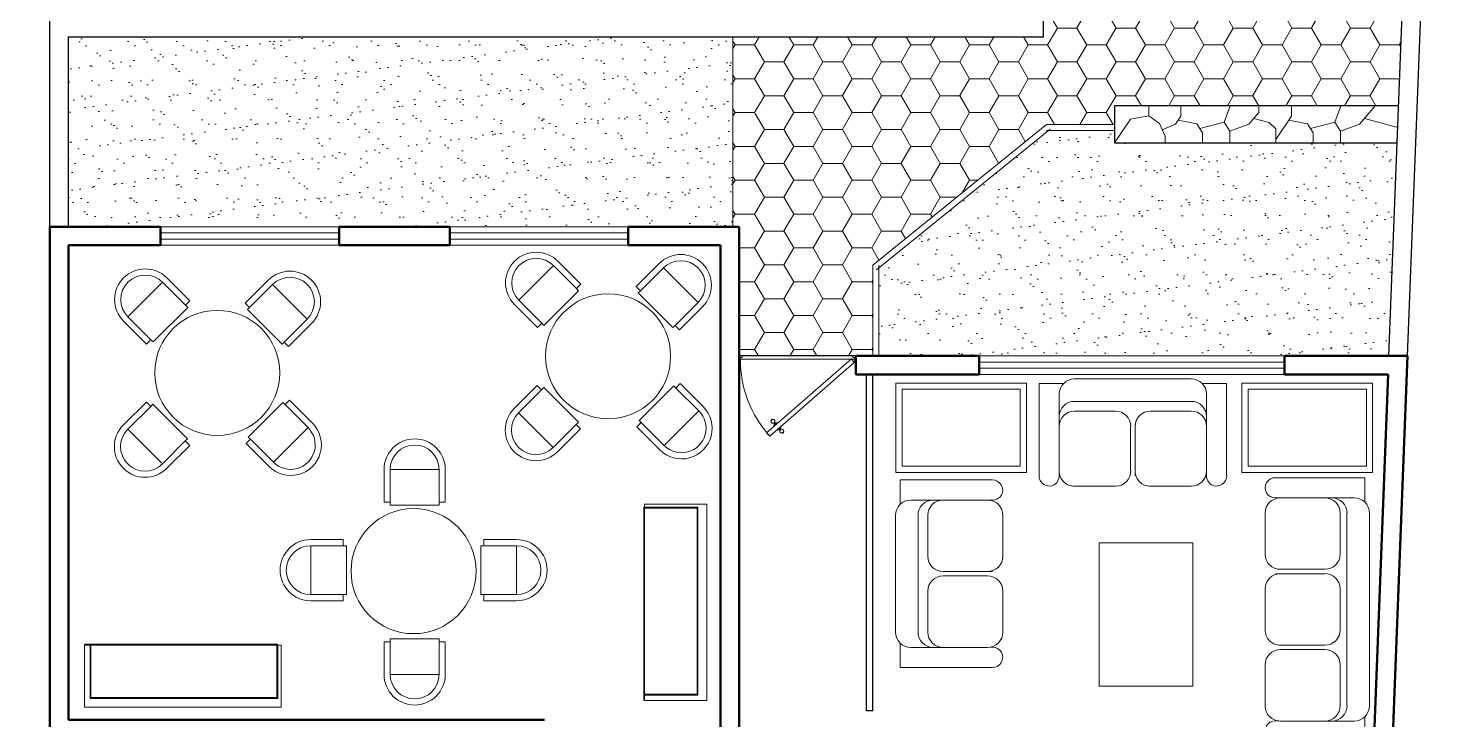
# Model space of a CAD drawing. Header units: millimetres. Extents: x 230.7 to 280.7, y 97.4 to 148.3.
# Drawn here: x 234.91 to 246.4, y 134.56 to 140.18 of the extents above; entities that cross this region are included whole.
import ezdxf

# ---------------------------------------------------------------- set-up
doc = ezdxf.new("R2010")
doc.units = ezdxf.units.MM
doc.header["$MEASUREMENT"] = 0
doc.linetypes.add('ACAD_ISO04W100', pattern=[30, 24, -3, 0, -3])
for name, color, linetype, lineweight in [('ACABADOS', 46, 'Continuous', 9), ('CANCELERIA', 5, 'Continuous', 15), ('FOLLAJE Y MUEBLES', 3, 'Continuous', 9), ('MURESTES', 5, 'Continuous', 30), ('MUROS', 1, 'Continuous', 50)]:
    doc.layers.add(name, color=color, linetype=linetype, lineweight=lineweight)
pattern_1 = [(37.5, (-1.99694, 44.49286), (-0.00800016, 0.24470662), [0, -0.19304, 0, -0.2159, 0, -0.206375]), (7.5, (-1.99694, 44.49286), (0.22476164, 0.35841255), [0, -0.10414, 0, -0.17399, 0, -0.066675]), (327.5, (-2.15315, 44.49286), (0.39549619, 0.0007186), [0, -0.0635, 0, -0.2286, 0, -0.29845]), (317.5, (-2.15315, 44.49286), (0.38177823, 0.11146466), [0, -0.03175, 0, -0.14986, 0, -0.17145])]

# ---------------------------------------------------------------- blocks, each defined once
blk = doc.blocks.new('A$C7E211A2A')
for p, q in [((-1.653, 2.116), (-1.456, 2.116)), ((-1.653, 1.391), (-1.653, 2.116)), ((-1.365, 2.152), (0.199, 2.152)), ((0.487, 2.116), (0.29, 2.116)), ((0.487, 1.391), (0.487, 2.116)), ((-1.49, 2.028), (-1.49, 1.845)), ((-1.365, 1.969), (0.199, 1.969)), ((0.324, 2.028), (0.324, 1.845)), ((-1.49, 1.79), (-1.49, 1.845)), ((-1.365, 1.914), (-1.034, 1.914)), ((-0.749, 1.914), (-0.417, 1.914)), ((0.199, 1.914), (-0.132, 1.914)), ((0.324, 1.79), (0.324, 1.845)), ((-1.49, 1.79), (-1.49, 1.429)), ((-0.909, 1.429), (-0.909, 1.79)), ((-0.873, 1.79), (-0.873, 1.429)), ((-0.293, 1.429), (-0.293, 1.79)), ((-0.257, 1.429), (-0.257, 1.79)), ((0.324, 1.79), (0.324, 1.429)), ((-1.489, 1.388), (-1.49, 1.429)), ((-0.873, 1.388), (-0.873, 1.429)), ((0.323, 1.388), (0.324, 1.429)), ((-1.365, 1.304), (-1.034, 1.304)), ((-0.749, 1.304), (-0.417, 1.304)), ((0.199, 1.304), (-0.132, 1.304))]:
    blk.add_line(p, q)
for centre, radius, start, end in [((-1.365, 2.028), 0.125, 90, 180), ((0.199, 2.028), 0.125, 0, 90), ((-1.365, 1.845), 0.125, 90, 180), ((0.199, 1.845), 0.125, 0, 90), ((-1.365, 1.79), 0.125, 90, 180), ((-1.034, 1.79), 0.125, 0, 90), ((-0.749, 1.79), 0.125, 90, 180), ((-0.417, 1.79), 0.125, 0, 90), ((-0.132, 1.79), 0.125, 90, 180), ((0.199, 1.79), 0.125, 0, 90), ((-1.571, 1.387), 0.0822, 177.3913, 0.672), ((-1.365, 1.429), 0.125, 180, 270), ((-1.034, 1.429), 0.125, 270, 0), ((-0.749, 1.429), 0.125, 180, 270), ((-0.417, 1.429), 0.125, 270, 0), ((-0.132, 1.429), 0.125, 180, 270), ((0.199, 1.429), 0.125, 270, 0), ((0.405, 1.387), 0.0822, 179.328, 2.6087)]:
    blk.add_arc(centre, radius, start, end)
blk = doc.blocks.new('A$C51DE7651')
for p, q in [((-5.679, 2.642), (-5.679, 2.445)), ((-4.93, 2.642), (-5.679, 2.642)), ((-5.591, 2.479), (-5.408, 2.479)), ((-5.329, 2.479), (-5.408, 2.479)), ((-4.968, 2.479), (-5.329, 2.479)), ((-4.928, 2.478), (-4.968, 2.479)), ((-5.716, 1.406), (-5.716, 2.354)), ((-5.533, 1.406), (-5.533, 2.354)), ((-5.454, 2.023), (-5.454, 2.354)), ((-4.844, 2.023), (-4.844, 2.354)), ((-5.329, 1.898), (-4.968, 1.898)), ((-4.968, 1.862), (-5.329, 1.862)), ((-4.928, 1.899), (-4.968, 1.898)), ((-5.454, 1.406), (-5.454, 1.738)), ((-4.844, 1.406), (-4.844, 1.738)), ((-5.679, 1.118), (-5.679, 1.315)), ((-5.591, 1.281), (-5.408, 1.281)), ((-5.329, 1.281), (-5.408, 1.281)), ((-5.329, 1.281), (-4.968, 1.281)), ((-4.928, 1.282), (-4.968, 1.281)), ((-4.93, 1.118), (-5.679, 1.118))]:
    blk.add_line(p, q)
for centre, radius, start, end in [((-4.927, 2.56), 0.0822, 269.328, 92.6087), ((-5.591, 2.354), 0.125, 90, 180), ((-5.408, 2.354), 0.125, 90, 180), ((-5.329, 2.354), 0.125, 90, 180), ((-4.968, 2.354), 0.125, 0, 90), ((-5.329, 2.023), 0.125, 180, 270), ((-4.968, 2.023), 0.125, 270, 0), ((-5.329, 1.738), 0.125, 90, 180), ((-4.968, 1.738), 0.125, 0, 90), ((-5.591, 1.406), 0.125, 180, 270), ((-5.408, 1.406), 0.125, 180, 270), ((-5.329, 1.406), 0.125, 180, 270), ((-4.968, 1.406), 0.125, 270, 0), ((-4.927, 1.2), 0.0822, 267.3913, 90.672)]:
    blk.add_arc(centre, radius, start, end)
blk = doc.blocks.new('A$C3A7070B5')
at = {"linetype": 'ACAD_ISO04W100'}
for p, q in [((-0.615, -1.57), (-0.11, -1.57)), ((-0.615, -3.167), (-0.615, -1.57)), ((-0.11, -1.57), (-0.11, -3.167)), ((-0.103, -1.57), (-0.103, -3.141)), ((-0.103, -1.57), (-0.103, -3.141)), ((-0.11, -1.615), (-0.544, -1.615)), ((-0.544, -3.141), (-0.544, -1.615)), ((-0.537, -1.622), (-0.11, -1.622)), ((-0.537, -3.134), (-0.537, -1.622)), ((-0.11, -1.622), (-0.11, -3.134)), ((-0.11, -3.167), (-0.615, -3.167)), ((-0.11, -3.141), (-0.544, -3.141)), ((-0.11, -3.134), (-0.537, -3.134))]:
    blk.add_line(p, q, dxfattribs=at)
blk = doc.blocks.new('A$C68B176AB')
for p, q in [((0.847, 1.92), (0.847, 1.656)), ((0.897, 1.92), (1.295, 1.92)), ((0.897, 1.656), (0.897, 1.92)), ((1.295, 1.656), (1.295, 1.92)), ((1.345, 1.92), (1.345, 1.656)), ((0.847, 1.656), (0.897, 1.656)), ((0.847, 1.656), (0.897, 1.656)), ((0.897, 1.631), (0.897, 1.656)), ((0.897, 1.631), (0.897, 1.656)), ((1.295, 1.631), (0.897, 1.631)), ((1.295, 1.656), (1.295, 1.631)), ((1.345, 1.656), (1.295, 1.656)), ((0.249, 1.325), (0.513, 1.325)), ((0.249, 1.275), (0.249, 0.877)), ((0.513, 1.275), (0.249, 1.275)), ((0.513, 1.325), (0.513, 1.275)), ((0.513, 1.325), (0.513, 1.275)), ((0.538, 1.275), (0.513, 1.275)), ((0.538, 1.275), (0.513, 1.275)), ((0.538, 0.877), (0.538, 1.275)), ((1.625, 0.877), (1.625, 1.275)), ((1.625, 1.275), (1.65, 1.275)), ((1.625, 1.275), (1.65, 1.275)), ((1.914, 1.325), (1.65, 1.325)), ((1.65, 1.325), (1.65, 1.275)), ((1.65, 1.325), (1.65, 1.275)), ((1.65, 1.275), (1.914, 1.275)), ((1.914, 1.275), (1.914, 0.877)), ((0.513, 0.877), (0.249, 0.877)), ((0.249, 0.827), (0.513, 0.827)), ((0.513, 0.877), (0.538, 0.877)), ((0.513, 0.827), (0.513, 0.877)), ((1.65, 0.877), (1.625, 0.877)), ((1.65, 0.827), (1.65, 0.877)), ((1.65, 0.877), (1.914, 0.877)), ((1.914, 0.827), (1.65, 0.827)), ((0.847, 0.513), (0.897, 0.513)), ((0.847, 0.513), (0.897, 0.513)), ((0.847, 0.249), (0.847, 0.513)), ((1.295, 0.538), (0.897, 0.538)), ((0.897, 0.538), (0.897, 0.513)), ((0.897, 0.538), (0.897, 0.513)), ((0.897, 0.513), (0.897, 0.249)), ((1.295, 0.513), (1.295, 0.538)), ((1.345, 0.513), (1.295, 0.513)), ((1.295, 0.513), (1.295, 0.249)), ((1.345, 0.249), (1.345, 0.513)), ((0.897, 0.249), (1.295, 0.249))]:
    blk.add_line(p, q)
blk.add_circle((1.088, 1.085), 0.508)
for centre, radius, start, end in [((1.096, 1.92), 0.249, 0, 180), ((1.096, 1.92), 0.199, 0, 180), ((0.249, 1.076), 0.249, 90, 270), ((0.249, 1.076), 0.199, 90, 270), ((1.914, 1.076), 0.249, 270, 90), ((1.914, 1.076), 0.199, 270, 90), ((1.096, 0.249), 0.249, 180, 0), ((1.096, 0.249), 0.199, 180, 0)]:
    blk.add_arc(centre, radius, start, end)
blk = doc.blocks.new('A$C2C597488')
at = {"lineweight": -2, "ltscale": 0.1}
for p, q in [((0.014, 0.053), (0.701, 0.653)), ((0.037, 0.023), (0.726, 0.624)), ((0.586, 0.613), (0.603, 0.628)), ((0.595, 0.627), (0.588, 0.621)), ((0.611, 0.572), (0.607, 0.576)), ((0.608, 0.576), (0.637, 0.603)), ((0.608, 0.576), (0.611, 0.572)), ((0.637, 0.603), (0.641, 0.599)), ((0.641, 0.599), (0.637, 0.603)), ((0.7, 0.652), (0.726, 0.624)), ((0.637, 0.544), (0.64, 0.54)), ((0.64, 0.54), (0.67, 0.567)), ((0.666, 0.57), (0.67, 0.567)), ((0.675, 0.514), (0.691, 0.53)), ((0.69, 0.522), (0.682, 0.515)), ((0.01, 0.05), (0, 0.05)), ((0.01, 0.05), (0.01, 0.012)), ((0.94, 0.025), (0.01, 0.025)), ((0.01, 0.012), (0.025, 0.012)), ((0.014, 0.053), (0.037, 0.023)), ((0.025, 0.012), (0.025, 0)), ((0.94, 0.012), (0.925, 0.012)), ((0.925, 0.012), (0.925, 0)), ((0.94, 0.05), (0.95, 0.05)), ((0.94, 0.05), (0.94, 0.012)), ((0.025, 0), (0, 0)), ((0.925, 0), (0.95, 0))]:
    blk.add_line(p, q, dxfattribs=at)
at = {"lineweight": -2}
for p, q in [((0.591, 0.617), (0.588, 0.621)), ((0.598, 0.624), (0.595, 0.627)), ((0.619, 0.586), (0.609, 0.597)), ((0.626, 0.593), (0.616, 0.603)), ((0.651, 0.55), (0.661, 0.539)), ((0.659, 0.557), (0.668, 0.546)), ((0.679, 0.519), (0.682, 0.515)), ((0.687, 0.525), (0.69, 0.522))]:
    blk.add_line(p, q, dxfattribs=at)
at = {"lineweight": -2, "ltscale": 0.1}
for centre, radius, start, end in [((0.602, 0.612), 0.0165, 175.2364, 88.7166), ((0.01, 0.031), 0.929, 359.6363, 42.0336), ((0.675, 0.531), 0.0165, 355.1974, 268.6776)]:
    blk.add_arc(centre, radius, start, end, dxfattribs=at)

msp = doc.modelspace()

# ---------------------------------------------------------------- hatches: boundary and pattern name
at = {"layer": 'ACABADOS'}
h = msp.add_hatch(dxfattribs=at)
h.set_pattern_fill('HONEY', color=256, scale=0.05, angle=360, style=0)
h.set_pattern_definition([(360, (-1.99694, 44.49286), (0.238125, 0.1374815), [0.15875, -0.3175]), (120, (-1.99694, 44.49286), (-0.23812497, 0.13748155), [0.15875, -0.3175]), (60, (-1.99694, 44.49286), (3e-08, 0.27496305), [-0.3175, 0.15875])])
h.paths.add_polyline_path([(246.247, 144.777), (244.784, 145.052), (243.16, 145.145), (243.16, 140.109), (240.635, 140.109), (240.635, 138.565), (240.685, 138.565), (240.685, 137.515), (241.635, 137.515), (241.771, 137.515), (241.771, 138.253), (243.182, 139.397), (243.736, 139.397), (243.736, 139.547), (246.045, 139.547)])
edge = h.paths.add_edge_path(flags=16)
edge.add_spline(control_points=[(244.769, 140.247), (244.715, 140.247), (244.554, 140.263), (244.333, 140.273), (244.166, 140.368), (244.074, 140.436), (244.02, 140.521), (243.976, 140.617), (243.948, 140.73), (243.928, 140.808), (243.927, 140.852)], knot_values=[0, 0, 0, 0, 0.16039, 0.479033, 0.632967, 0.722015, 0.817474, 0.927562, 1.03733, 1.167094, 1.167094, 1.167094, 1.167094], degree=3, periodic=0)
edge.add_spline(control_points=[(243.927, 140.852), (243.919, 140.889), (243.914, 141.036), (243.911, 141.286), (243.913, 141.592), (243.91, 141.789), (243.909, 141.881)], knot_values=[0, 0, 0, 0, 0.114897, 0.437061, 0.754269, 1.029686, 1.029686, 1.029686, 1.029686], degree=3, periodic=0)
edge.add_spline(control_points=[(243.909, 141.881), (243.897, 141.896), (243.89, 141.93), (243.905, 141.955), (243.91, 141.961)], knot_values=[0, 0, 0, 0, 0.059763, 0.084627, 0.084627, 0.084627, 0.084627], degree=3, periodic=0)
edge.add_line((243.91, 141.961), (243.903, 144.064))
edge.add_spline(control_points=[(243.903, 144.064), (243.913, 144.08), (243.925, 144.13), (243.948, 144.22), (243.962, 144.332), (243.98, 144.441), (243.998, 144.528), (244.045, 144.591), (244.102, 144.637), (244.194, 144.675), (244.306, 144.705), (244.409, 144.723), (244.468, 144.726), (244.481, 144.726)], knot_values=[0, 0, 0, 0, 0.056668, 0.14946, 0.28161, 0.392935, 0.481686, 0.542967, 0.622845, 0.69797, 0.833643, 0.965665, 1.00577, 1.00577, 1.00577, 1.00577], degree=3, periodic=0)
edge.add_spline(control_points=[(244.481, 144.726), (244.577, 144.738), (244.673, 144.735), (244.769, 144.735)], knot_values=[0, 0, 0, 0, 0.283488, 0.283488, 0.283488, 0.283488], degree=3, periodic=0)
edge.add_spline(control_points=[(244.769, 144.735), (244.865, 144.735), (244.962, 144.738), (245.058, 144.726)], knot_values=[0, 0, 0, 0, 0.283488, 0.283488, 0.283488, 0.283488], degree=3, periodic=0)
edge.add_spline(control_points=[(245.058, 144.726), (245.071, 144.726), (245.129, 144.723), (245.233, 144.705), (245.345, 144.675), (245.436, 144.637), (245.494, 144.591), (245.54, 144.528), (245.559, 144.441), (245.576, 144.332), (245.591, 144.22), (245.614, 144.13), (245.626, 144.08), (245.636, 144.064)], knot_values=[0, 0, 0, 0, 0.040105, 0.172128, 0.3078, 0.382926, 0.462803, 0.524084, 0.612835, 0.72416, 0.85631, 0.949102, 1.00577, 1.00577, 1.00577, 1.00577], degree=3, periodic=0)
edge.add_line((245.636, 144.064), (245.629, 141.961))
edge.add_spline(control_points=[(245.629, 141.961), (245.634, 141.955), (245.649, 141.93), (245.642, 141.896), (245.63, 141.881)], knot_values=[0, 0, 0, 0, 0.024864, 0.084627, 0.084627, 0.084627, 0.084627], degree=3, periodic=0)
edge.add_spline(control_points=[(245.63, 141.881), (245.629, 141.789), (245.626, 141.592), (245.628, 141.286), (245.625, 141.036), (245.619, 140.889), (245.612, 140.852)], knot_values=[0, 0, 0, 0, 0.275417, 0.592625, 0.914788, 1.029686, 1.029686, 1.029686, 1.029686], degree=3, periodic=0)
edge.add_spline(control_points=[(245.612, 140.852), (245.611, 140.808), (245.591, 140.73), (245.562, 140.617), (245.519, 140.521), (245.465, 140.436), (245.372, 140.368), (245.206, 140.273), (244.985, 140.263), (244.824, 140.247), (244.769, 140.247)], knot_values=[0, 0, 0, 0, 0.129764, 0.239532, 0.34962, 0.445079, 0.534127, 0.688061, 1.006704, 1.167094, 1.167094, 1.167094, 1.167094], degree=3, periodic=0)
at = {"layer": 'FOLLAJE Y MUEBLES'}
h = msp.add_hatch(dxfattribs=at)
h.set_pattern_fill('AR-SAND', color=256, scale=0.005, angle=360, style=0)
h.set_pattern_definition(pattern_1)
h.paths.add_polyline_path([(235.235, 140.109), (235.235, 138.565), (235.985, 138.565), (237.435, 138.565), (238.335, 138.565), (239.785, 138.565), (240.635, 138.565), (240.635, 140.109)])
h = msp.add_hatch(dxfattribs=at)
h.set_pattern_fill('AR-SAND', color=256, scale=0.005, angle=360, style=0)
h.set_pattern_definition(pattern_1)
h.paths.add_polyline_path([(245.116, 137.515), (245.966, 137.515), (246.033, 139.247), (243.736, 139.247), (243.736, 139.347), (243.2, 139.347), (241.821, 138.229), (241.821, 137.515), (242.635, 137.515)])

# ---------------------------------------------------------------- linework, layer by layer
msp.add_line((241.635, 137.515), (240.685, 137.515))
at = {"layer": 'ACABADOS'}
for p, q in [((244.015, 139.466), (244.015, 139.547)), ((244.276, 139.463), (244.276, 139.547)), ((244.628, 139.415), (244.675, 139.547)), ((244.908, 139.493), (244.908, 139.547)), ((245.175, 139.463), (245.175, 139.547)), ((245.527, 139.415), (245.574, 139.547)), ((245.726, 139.398), (245.854, 139.547)), ((243.736, 139.247), (243.866, 139.439)), ((243.866, 139.439), (244.015, 139.466)), ((244.015, 139.466), (244.101, 139.405)), ((244.232, 139.398), (244.276, 139.463)), ((244.254, 139.43), (244.405, 139.402)), ((244.428, 139.364), (244.628, 139.415)), ((244.628, 139.415), (244.672, 139.341)), ((244.827, 139.398), (244.908, 139.493)), ((244.868, 139.446), (244.993, 139.412)), ((244.993, 139.412), (245.047, 139.361)), ((245.047, 139.275), (245.175, 139.463)), ((245.153, 139.43), (245.304, 139.402)), ((245.327, 139.364), (245.527, 139.415)), ((245.527, 139.415), (245.571, 139.341)), ((245.767, 139.446), (246.038, 139.372)), ((244.101, 139.405), (244.148, 139.3)), ((244.124, 139.353), (244.232, 139.398)), ((244.148, 139.3), (244.148, 139.247)), ((244.405, 139.402), (244.452, 139.327)), ((244.452, 139.327), (244.452, 139.247)), ((244.672, 139.341), (244.827, 139.398)), ((244.672, 139.341), (244.672, 139.247)), ((245.047, 139.361), (245.047, 139.247)), ((245.304, 139.402), (245.351, 139.327)), ((245.351, 139.327), (245.351, 139.247)), ((245.571, 139.341), (245.726, 139.398)), ((245.571, 139.341), (245.571, 139.247))]:
    msp.add_line(p, q, dxfattribs=at)
at = {"layer": 'CANCELERIA'}
for p, q in [((237.435, 138.565), (235.985, 138.565)), ((237.435, 138.515), (235.985, 138.515)), ((238.335, 138.565), (239.785, 138.565)), ((238.335, 138.515), (239.785, 138.515)), ((237.435, 138.465), (235.985, 138.465)), ((237.435, 138.415), (235.985, 138.415)), ((238.335, 138.465), (239.785, 138.465)), ((238.335, 138.415), (239.785, 138.415)), ((242.635, 137.515), (245.116, 137.515)), ((242.635, 137.465), (245.116, 137.465)), ((242.635, 137.415), (245.116, 137.415)), ((242.635, 137.365), (245.116, 137.365))]:
    msp.add_line(p, q, dxfattribs=at)
at = {"layer": 'FOLLAJE Y MUEBLES'}
for p, q in [((240.635, 138.565), (240.635, 140.109)), ((243.182, 139.397), (241.771, 138.253)), ((243.214, 139.358), (241.803, 138.214)), ((243.736, 139.397), (243.182, 139.397)), ((243.736, 139.347), (243.182, 139.347)), ((241.771, 137.515), (241.771, 138.253)), ((241.821, 137.515), (241.821, 138.253))]:
    msp.add_line(p, q, dxfattribs=at)
for points in [[(241.959, 137.295), (243.02, 137.295), (243.02, 136.569), (241.959, 136.569)], [(242.009, 137.245), (242.97, 137.245), (242.97, 136.619), (242.009, 136.619)], [(244.771, 137.295), (245.832, 137.295), (245.832, 136.569), (244.771, 136.569)], [(244.821, 137.245), (245.782, 137.245), (245.782, 136.619), (244.821, 136.619)], [(243.612, 135.995), (244.371, 135.995), (244.371, 134.83), (243.612, 134.83)]]:
    msp.add_lwpolyline(points, close=True, dxfattribs=at)
at = {"layer": 'MURESTES'}
for p, q in [((243.16, 140.109), (243.16, 145.296)), ((245.966, 137.515), (246.253, 144.927)), ((246.116, 137.515), (246.403, 144.91)), ((235.085, 138.565), (235.085, 140.259)), ((235.235, 140.109), (243.16, 140.109)), ((235.235, 138.565), (235.235, 140.109)), ((246.045, 139.547), (243.736, 139.547)), ((243.736, 139.547), (243.736, 139.247)), ((243.736, 139.247), (246.033, 139.247)), ((241.721, 134.631), (241.721, 137.365)), ((241.771, 134.631), (241.771, 137.365)), ((241.771, 134.631), (241.721, 134.631))]:
    msp.add_line(p, q, dxfattribs=at)
at = {"layer": 'MUROS'}
for p, q in [((235.085, 134.409), (235.085, 138.565)), ((235.985, 138.565), (235.085, 138.565)), ((235.985, 138.565), (235.985, 138.415)), ((237.435, 138.415), (237.435, 138.565)), ((238.335, 138.565), (237.435, 138.565)), ((238.335, 138.415), (238.335, 138.565)), ((240.685, 138.565), (239.785, 138.565)), ((239.785, 138.565), (239.785, 138.415)), ((240.685, 138.565), (240.685, 134.409)), ((235.985, 138.415), (235.235, 138.415)), ((235.235, 134.559), (235.235, 138.415)), ((238.335, 138.415), (237.435, 138.415)), ((240.535, 138.415), (239.785, 138.415)), ((240.535, 138.415), (240.535, 134.409)), ((241.635, 137.515), (242.635, 137.515)), ((241.635, 137.365), (241.635, 137.515)), ((242.635, 137.365), (242.635, 137.515)), ((245.116, 137.515), (245.116, 137.365)), ((245.116, 137.515), (246.116, 137.515)), ((245.956, 133.365), (246.116, 137.515)), ((241.635, 137.365), (242.635, 137.365)), ((245.116, 137.365), (245.96, 137.365)), ((245.811, 133.515), (245.96, 137.365)), ((239.104, 134.559), (235.235, 134.559))]:
    msp.add_line(p, q, dxfattribs=at)

# ---------------------------------------------------------------- block references
at = {"layer": 'FOLLAJE Y MUEBLES'}
for name, p, rotation in [('A$C68B176AB', (239.619, 135.976), 45), ('A$C68B176AB', (236.443, 135.841), 45), ('A$C2C597488', (241.635, 137.515), 180), ('A$C51DE7651', (242.005, 131.613), 269.9999999999992), ('A$C68B176AB', (239.125, 134.678), 90), ('A$C7E211A2A', (243.655, 134.872), 270), ('A$C3A7070B5', (239.807, 133.144), 180), ('A$C3A7070B5', (233.796, 135.275), 90)]:
    msp.add_blockref(name, p, dxfattribs=dict(at, rotation=rotation))
msp.add_blockref('A$C51DE7651', (247.672, 133.865), dxfattribs=at)

doc.saveas('drawing.dxf')
